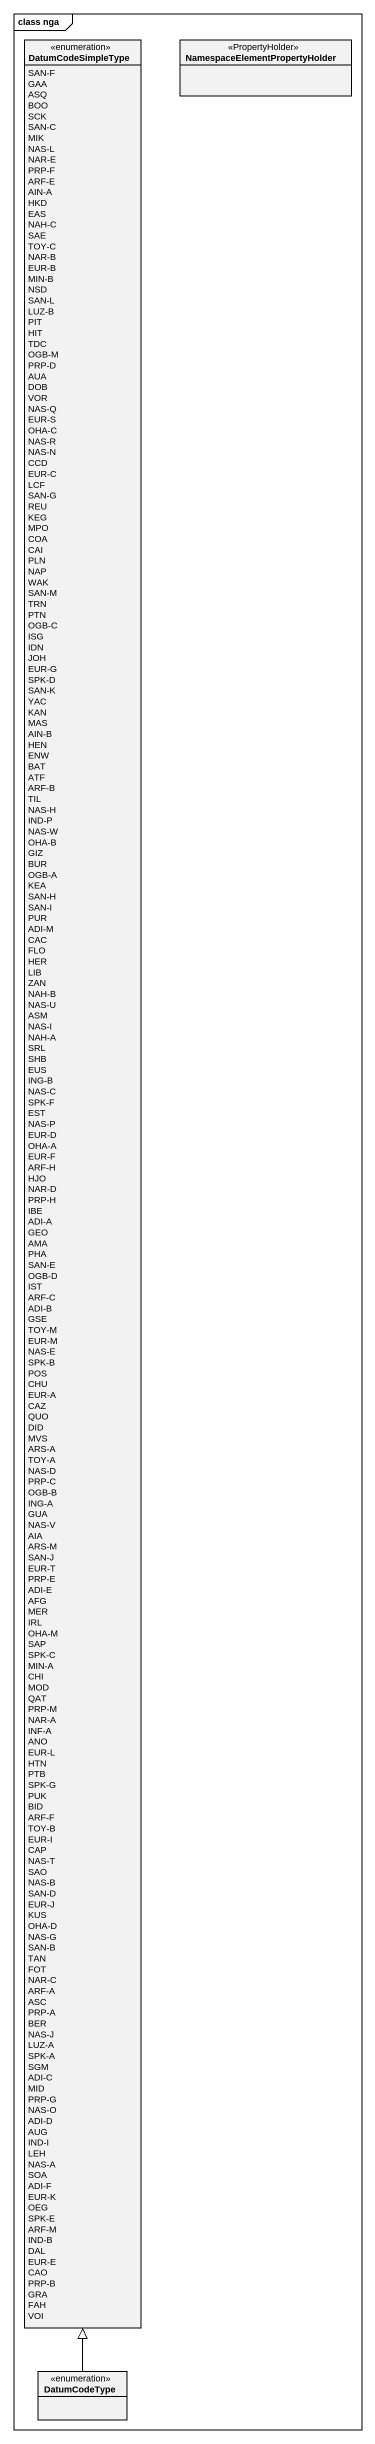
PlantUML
@startuml
mainframe class nga
hide circle
hide empty members
enum DatumCodeSimpleType {
  SAN-F
  GAA
  ASQ
  BOO
  SCK
  SAN-C
  MIK
  NAS-L
  NAR-E
  PRP-F
  ARF-E
  AIN-A
  HKD
  EAS
  NAH-C
  SAE
  TOY-C
  NAR-B
  EUR-B
  MIN-B
  NSD
  SAN-L
  LUZ-B
  PIT
  HIT
  TDC
  OGB-M
  PRP-D
  AUA
  DOB
  VOR
  NAS-Q
  EUR-S
  OHA-C
  NAS-R
  NAS-N
  CCD
  EUR-C
  LCF
  SAN-G
  REU
  KEG
  MPO
  COA
  CAI
  PLN
  NAP
  WAK
  SAN-M
  TRN
  PTN
  OGB-C
  ISG
  IDN
  JOH
  EUR-G
  SPK-D
  SAN-K
  YAC
  KAN
  MAS
  AIN-B
  HEN
  ENW
  BAT
  ATF
  ARF-B
  TIL
  NAS-H
  IND-P
  NAS-W
  OHA-B
  GIZ
  BUR
  OGB-A
  KEA
  SAN-H
  SAN-I
  PUR
  ADI-M
  CAC
  FLO
  HER
  LIB
  ZAN
  NAH-B
  NAS-U
  ASM
  NAS-I
  NAH-A
  SRL
  SHB
  EUS
  ING-B
  NAS-C
  SPK-F
  EST
  NAS-P
  EUR-D
  OHA-A
  EUR-F
  ARF-H
  HJO
  NAR-D
  PRP-H
  IBE
  ADI-A
  GEO
  AMA
  PHA
  SAN-E
  OGB-D
  IST
  ARF-C
  ADI-B
  GSE
  TOY-M
  EUR-M
  NAS-E
  SPK-B
  POS
  CHU
  EUR-A
  CAZ
  QUO
  DID
  MVS
  ARS-A
  TOY-A
  NAS-D
  PRP-C
  OGB-B
  ING-A
  GUA
  NAS-V
  AIA
  ARS-M
  SAN-J
  EUR-T
  PRP-E
  ADI-E
  AFG
  MER
  IRL
  OHA-M
  SAP
  SPK-C
  MIN-A
  CHI
  MOD
  QAT
  PRP-M
  NAR-A
  INF-A
  ANO
  EUR-L
  HTN
  PTB
  SPK-G
  PUK
  BID
  ARF-F
  TOY-B
  EUR-I
  CAP
  NAS-T
  SAO
  NAS-B
  SAN-D
  EUR-J
  KUS
  OHA-D
  NAS-G
  SAN-B
  TAN
  FOT
  NAR-C
  ARF-A
  ASC
  PRP-A
  BER
  NAS-J
  LUZ-A
  SPK-A
  SGM
  ADI-C
  MID
  PRP-G
  NAS-O
  ADI-D
  AUG
  IND-I
  LEH
  NAS-A
  SOA
  ADI-F
  EUR-K
  OEG
  SPK-E
  ARF-M
  IND-B
  DAL
  EUR-E
  CAO
  PRP-B
  GRA
  FAH
  VOI
}
class "NamespaceElementPropertyHolder" as NamespaceElementPropertyHold <<PropertyHolder>>
enum DatumCodeType
DatumCodeType -up-|> DatumCodeSimpleType
@enduml
